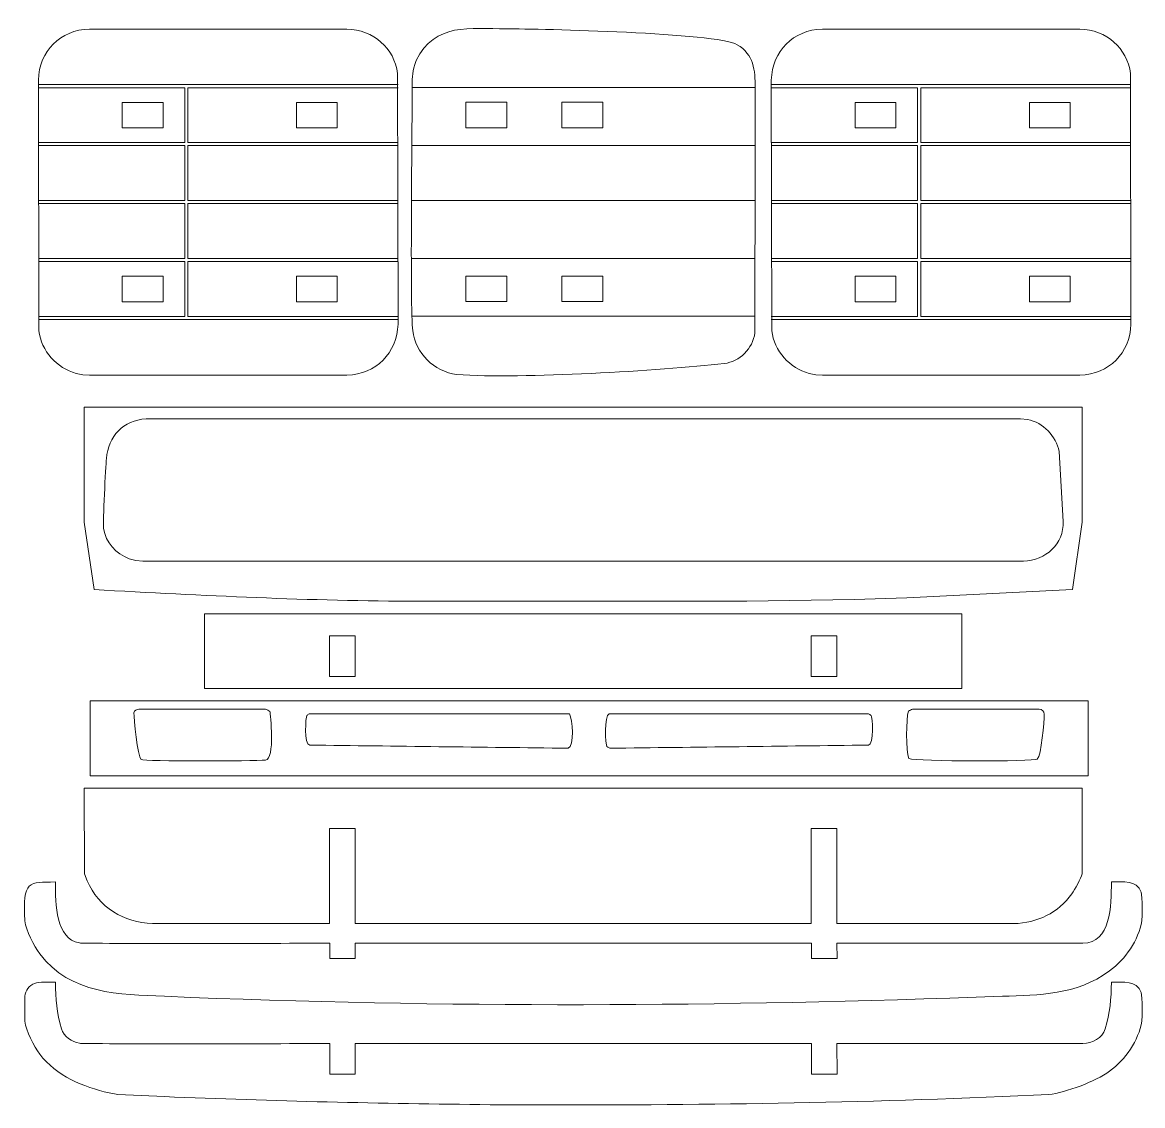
# Model space of a CAD drawing. Header units: centimetres. Extents: x 23.4 to 81.4, y 23.1 to 61.1.
# Drawn here: x 62.51 to 73.7, y 42.31 to 53.13 of the extents above; entities that cross this region are included whole.
import ezdxf

# ---------------------------------------------------------------- set-up
doc = ezdxf.new("R2010")
doc.units = ezdxf.units.CM
doc.header["$MEASUREMENT"] = 0
doc.layers.add('Camada 1', color=7, linetype='Continuous')

msp = doc.modelspace()

# ---------------------------------------------------------------- linework, layer by layer
at = {"layer": 'Camada 1', "color": 114, "lineweight": 9}
for points, knots in [([(63.11326, 49.61101), (63.11326, 49.61101), (63.17983, 49.60665), (63.17983, 49.60665), (63.17983, 49.60665), (63.17983, 49.60665), (65.75182, 49.60668), (65.75182, 49.60668), (65.75182, 49.60668), (66.04288, 49.61623), (66.2523, 49.82565), (66.26182, 50.11668), (66.26182, 50.11668), (66.26182, 50.11668), (66.2574, 52.61852), (66.2574, 52.61852), (66.2574, 52.61852), (66.22407, 52.87155), (66.01594, 53.05331), (65.75177, 53.06193), (65.75177, 53.06193), (65.75177, 53.06193), (63.17977, 53.0619), (63.17977, 53.0619), (63.17977, 53.0619), (62.88874, 53.05238), (62.67933, 52.84296), (62.6698, 52.5519), (62.6698, 52.5519), (62.6698, 52.5519), (62.67419, 50.05007), (62.67419, 50.05007), (62.67419, 50.05007), (62.70079, 49.84804), (62.85099, 49.67675), (63.04783, 49.62402), (63.04783, 49.62402), (63.04783, 49.62402), (63.11326, 49.61101), (63.11326, 49.61101)], [0, 0, 0, 0, 0.09090909, 0.09090909, 0.09090909, 0.09090909, 0.18181818, 0.18181818, 0.18181818, 0.18181818, 0.27272727, 0.27272727, 0.27272727, 0.27272727, 0.36363636, 0.36363636, 0.36363636, 0.36363636, 0.45454545, 0.45454545, 0.45454545, 0.45454545, 0.54545455, 0.54545455, 0.54545455, 0.54545455, 0.63636364, 0.63636364, 0.63636364, 0.63636364, 0.72727273, 0.72727273, 0.72727273, 0.72727273, 0.81818182, 0.81818182, 0.81818182, 0.81818182, 1, 1, 1, 1]), ([(66.44238, 52.74883), (66.62948, 53.12821), (66.98071, 53.06536), (67.3435, 53.06433), (67.3435, 53.06433), (67.67458, 53.06339), (69.44019, 53.02622), (69.64986, 52.90518), (69.64986, 52.90518), (69.81269, 52.81118), (69.82844, 52.64723), (69.82833, 52.47841), (69.82833, 52.47841), (69.8273, 51.66218), (69.82628, 50.84596), (69.82525, 50.02973), (69.82525, 50.02973), (69.80438, 49.87124), (69.67513, 49.74184), (69.51795, 49.72243), (69.51795, 49.72243), (68.87232, 49.65215), (67.51151, 49.56621), (66.84689, 49.6132), (66.84689, 49.6132), (66.62027, 49.64304), (66.43771, 49.82557), (66.40789, 50.0522), (66.40789, 50.0522), (66.3803, 50.26186), (66.40356, 52.18983), (66.40356, 52.47845), (66.40356, 52.47845), (66.40356, 52.60414), (66.40207, 52.63009), (66.44238, 52.74883)], [0, 0, 0, 0, 0.1, 0.1, 0.1, 0.1, 0.2, 0.2, 0.2, 0.2, 0.3, 0.3, 0.3, 0.3, 0.4, 0.4, 0.4, 0.4, 0.5, 0.5, 0.5, 0.5, 0.6, 0.6, 0.6, 0.6, 0.7, 0.7, 0.7, 0.7, 0.8, 0.8, 0.8, 0.8, 1, 1, 1, 1]), ([(70.43254, 49.61099), (70.43254, 49.61099), (70.49911, 49.60663), (70.49911, 49.60663), (70.49911, 49.60663), (70.49911, 49.60663), (73.0711, 49.60666), (73.0711, 49.60666), (73.0711, 49.60666), (73.36215, 49.61621), (73.57158, 49.82563), (73.58109, 50.11666), (73.58109, 50.11666), (73.58109, 50.11666), (73.57668, 52.6185), (73.57668, 52.6185), (73.57668, 52.6185), (73.54335, 52.87153), (73.33522, 53.05329), (73.07105, 53.06191), (73.07105, 53.06191), (73.07105, 53.06191), (70.49905, 53.06188), (70.49905, 53.06188), (70.49905, 53.06188), (70.20802, 53.05236), (69.99861, 52.84294), (69.98907, 52.55188), (69.98907, 52.55188), (69.98907, 52.55188), (69.99347, 50.05005), (69.99347, 50.05005), (69.99347, 50.05005), (70.02007, 49.84802), (70.17027, 49.67673), (70.36711, 49.624), (70.36711, 49.624), (70.36711, 49.624), (70.43254, 49.61099), (70.43254, 49.61099)], [0, 0, 0, 0, 0.09090909, 0.09090909, 0.09090909, 0.09090909, 0.18181818, 0.18181818, 0.18181818, 0.18181818, 0.27272727, 0.27272727, 0.27272727, 0.27272727, 0.36363636, 0.36363636, 0.36363636, 0.36363636, 0.45454545, 0.45454545, 0.45454545, 0.45454545, 0.54545455, 0.54545455, 0.54545455, 0.54545455, 0.63636364, 0.63636364, 0.63636364, 0.63636364, 0.72727273, 0.72727273, 0.72727273, 0.72727273, 0.81818182, 0.81818182, 0.81818182, 0.81818182, 1, 1, 1, 1]), ([(70.81569, 47.36594), (70.81569, 47.36594), (69.74626, 47.3495), (69.74626, 47.3495), (69.74626, 47.3495), (69.74626, 47.3495), (66.47604, 47.3495), (66.47604, 47.3495), (66.47604, 47.3495), (65.37059, 47.35229), (64.32462, 47.40556), (63.22546, 47.4659), (63.22546, 47.4659), (63.22546, 47.4659), (63.12724, 48.13939), (63.12724, 48.13939), (63.12724, 48.13939), (63.12724, 48.13939), (63.12724, 49.28701), (63.12724, 49.28701), (63.12724, 49.28701), (63.12724, 49.28701), (73.09507, 49.28701), (73.09507, 49.28701), (73.09507, 49.28701), (73.09507, 49.28701), (73.09507, 48.13939), (73.09507, 48.13939), (73.09507, 48.13939), (73.09507, 48.13939), (72.99686, 47.4659), (72.99686, 47.4659), (72.99686, 47.4659), (72.99686, 47.4659), (71.3442, 47.38254), (71.3442, 47.38254), (71.3442, 47.38254), (71.3442, 47.38254), (70.81569, 47.36594), (70.81569, 47.36594)], [0, 0, 0, 0, 0.09090909, 0.09090909, 0.09090909, 0.09090909, 0.18181818, 0.18181818, 0.18181818, 0.18181818, 0.27272727, 0.27272727, 0.27272727, 0.27272727, 0.36363636, 0.36363636, 0.36363636, 0.36363636, 0.45454545, 0.45454545, 0.45454545, 0.45454545, 0.54545455, 0.54545455, 0.54545455, 0.54545455, 0.63636364, 0.63636364, 0.63636364, 0.63636364, 0.72727273, 0.72727273, 0.72727273, 0.72727273, 0.81818182, 0.81818182, 0.81818182, 0.81818182, 1, 1, 1, 1]), ([(63.64281, 47.75563), (63.64281, 47.75563), (63.71418, 47.7492), (63.71418, 47.7492), (63.71418, 47.7492), (63.71418, 47.7492), (72.50813, 47.7492), (72.50813, 47.7492), (72.50813, 47.7492), (72.72886, 47.75416), (72.91092, 47.92304), (72.90451, 48.14559), (72.90451, 48.14559), (72.90451, 48.14559), (72.86404, 48.84415), (72.86404, 48.84415), (72.86404, 48.84415), (72.83086, 48.99963), (72.70619, 49.13398), (72.54756, 49.16318), (72.54756, 49.16318), (72.54756, 49.16318), (72.47692, 49.1696), (72.47692, 49.1696), (72.47692, 49.1696), (72.47692, 49.1696), (63.74539, 49.1696), (63.74539, 49.1696), (63.74539, 49.1696), (63.51526, 49.15916), (63.3692, 48.99752), (63.349, 48.77321), (63.349, 48.77321), (63.34218, 48.69748), (63.31254, 48.13323), (63.32136, 48.07465), (63.32136, 48.07465), (63.34171, 47.93942), (63.44787, 47.82086), (63.57498, 47.77414), (63.57498, 47.77414), (63.57498, 47.77414), (63.64281, 47.75563), (63.64281, 47.75563)], [0, 0, 0, 0, 0.08333333, 0.08333333, 0.08333333, 0.08333333, 0.16666667, 0.16666667, 0.16666667, 0.16666667, 0.25, 0.25, 0.25, 0.25, 0.33333333, 0.33333333, 0.33333333, 0.33333333, 0.41666667, 0.41666667, 0.41666667, 0.41666667, 0.5, 0.5, 0.5, 0.5, 0.58333333, 0.58333333, 0.58333333, 0.58333333, 0.66666667, 0.66666667, 0.66666667, 0.66666667, 0.75, 0.75, 0.75, 0.75, 0.83333333, 0.83333333, 0.83333333, 0.83333333, 1, 1, 1, 1]), ([(64.33029, 46.47818), (64.33029, 46.47818), (71.89197, 46.47818), (71.89197, 46.47818), (71.89197, 46.47818), (71.89197, 46.47818), (71.89197, 47.22514), (71.89197, 47.22514), (71.89197, 47.22514), (71.89197, 47.22514), (64.33029, 47.22514), (64.33029, 47.22514), (64.33029, 47.22514), (64.33029, 47.22514), (64.33029, 46.47818), (64.33029, 46.47818)], [0, 0, 0, 0, 0.2, 0.2, 0.2, 0.2, 0.4, 0.4, 0.4, 0.4, 0.6, 0.6, 0.6, 0.6, 1, 1, 1, 1]), ([(63.18575, 45.60697), (66.5079, 45.60697), (69.83005, 45.60697), (73.15219, 45.60697), (73.15219, 45.60697), (73.15219, 45.85592), (73.15219, 46.10487), (73.15219, 46.35382), (73.15219, 46.35382), (69.83005, 46.35382), (66.5079, 46.35382), (63.18575, 46.35382), (63.18575, 46.35382), (63.18575, 46.10487), (63.18575, 45.85592), (63.18575, 45.60697)], [0, 0, 0, 0, 0.2, 0.2, 0.2, 0.2, 0.4, 0.4, 0.4, 0.4, 0.6, 0.6, 0.6, 0.6, 1, 1, 1, 1]), ([(73.09378, 45.48202), (73.09378, 45.48202), (73.09223, 44.62877), (73.09223, 44.62877), (73.09223, 44.62877), (73.08429, 44.58566), (73.02078, 44.46951), (72.99102, 44.42827), (72.99102, 44.42827), (72.85361, 44.23789), (72.64446, 44.1377), (72.41083, 44.13157), (72.41083, 44.13157), (72.41083, 44.13157), (70.64352, 44.13137), (70.64352, 44.13137), (70.64352, 44.13137), (70.64352, 44.13137), (70.64368, 45.08044), (70.64368, 45.08044), (70.64368, 45.08044), (70.64368, 45.08044), (70.38869, 45.08046), (70.38869, 45.08046), (70.38869, 45.08046), (70.38869, 45.08046), (70.38853, 44.13138), (70.38853, 44.13138), (70.38853, 44.13138), (70.38853, 44.13138), (65.8334, 44.13159), (65.8334, 44.13159), (65.8334, 44.13159), (65.8334, 44.13159), (65.83353, 45.08068), (65.83353, 45.08068), (65.83353, 45.08068), (65.83353, 45.08068), (65.57854, 45.08069), (65.57854, 45.08069), (65.57854, 45.08069), (65.57854, 45.08069), (65.57842, 44.13161), (65.57842, 44.13161), (65.57842, 44.13161), (65.57842, 44.13161), (63.81107, 44.13196), (63.81107, 44.13196), (63.81107, 44.13196), (63.52228, 44.13958), (63.27232, 44.29576), (63.15626, 44.55898), (63.15626, 44.55898), (63.15626, 44.55898), (63.12959, 44.62924), (63.12959, 44.62924), (63.12959, 44.62924), (63.12959, 44.62924), (63.12851, 45.4825), (63.12851, 45.4825), (63.12851, 45.4825), (63.12851, 45.4825), (73.09378, 45.48202), (73.09378, 45.48202)], [0, 0, 0, 0, 0.05882353, 0.05882353, 0.05882353, 0.05882353, 0.11764706, 0.11764706, 0.11764706, 0.11764706, 0.17647059, 0.17647059, 0.17647059, 0.17647059, 0.23529412, 0.23529412, 0.23529412, 0.23529412, 0.29411765, 0.29411765, 0.29411765, 0.29411765, 0.35294118, 0.35294118, 0.35294118, 0.35294118, 0.41176471, 0.41176471, 0.41176471, 0.41176471, 0.47058824, 0.47058824, 0.47058824, 0.47058824, 0.52941176, 0.52941176, 0.52941176, 0.52941176, 0.58823529, 0.58823529, 0.58823529, 0.58823529, 0.64705882, 0.64705882, 0.64705882, 0.64705882, 0.70588235, 0.70588235, 0.70588235, 0.70588235, 0.76470588, 0.76470588, 0.76470588, 0.76470588, 0.82352941, 0.82352941, 0.82352941, 0.82352941, 0.88235294, 0.88235294, 0.88235294, 0.88235294, 1, 1, 1, 1]), ([(70.64532, 43.78188), (70.64532, 43.78188), (70.39032, 43.78177), (70.39032, 43.78177), (70.39032, 43.78177), (70.39032, 43.78177), (70.39021, 43.93513), (70.39021, 43.93513), (70.39021, 43.93513), (70.39021, 43.93513), (65.83492, 43.93513), (65.83492, 43.93513), (65.83492, 43.93513), (65.83492, 43.93513), (65.8348, 43.78177), (65.8348, 43.78177), (65.8348, 43.78177), (65.8348, 43.78177), (65.57979, 43.78188), (65.57979, 43.78188), (65.57979, 43.78188), (65.57979, 43.78188), (65.57993, 43.93517), (65.57993, 43.93517), (65.57993, 43.93517), (65.32458, 43.93512), (63.13687, 43.92856), (63.08046, 43.93845), (63.08046, 43.93845), (62.84403, 43.9799), (62.84016, 44.32264), (62.84016, 44.54669), (62.84016, 44.54669), (62.57447, 44.54492), (62.51048, 44.56617), (62.53466, 44.15881), (62.53466, 44.15881), (62.54616, 44.0632), (62.62305, 43.90969), (62.68427, 43.82878), (62.68427, 43.82878), (62.99073, 43.42376), (63.47923, 43.42528), (63.92786, 43.40596), (63.92786, 43.40596), (66.73387, 43.28514), (69.49768, 43.3025), (72.29726, 43.40596), (72.29726, 43.40596), (72.66478, 43.41954), (73.02861, 43.41355), (73.36746, 43.65898), (73.36746, 43.65898), (73.52687, 43.77445), (73.65534, 43.96564), (73.69047, 44.15881), (73.69047, 44.15881), (73.6915, 44.1674), (73.69701, 44.40362), (73.6819, 44.44555), (73.6819, 44.44555), (73.63691, 44.57051), (73.50828, 44.54587), (73.38497, 44.54669), (73.38497, 44.54669), (73.38497, 44.30899), (73.37948, 43.93766), (73.10171, 43.93471), (73.10171, 43.93471), (73.10171, 43.93471), (70.64521, 43.93517), (70.64521, 43.93517), (70.64521, 43.93517), (70.64521, 43.93517), (70.64532, 43.78188), (70.64532, 43.78188)], [0, 0, 0, 0, 0.05, 0.05, 0.05, 0.05, 0.1, 0.1, 0.1, 0.1, 0.15, 0.15, 0.15, 0.15, 0.2, 0.2, 0.2, 0.2, 0.25, 0.25, 0.25, 0.25, 0.3, 0.3, 0.3, 0.3, 0.35, 0.35, 0.35, 0.35, 0.4, 0.4, 0.4, 0.4, 0.45, 0.45, 0.45, 0.45, 0.5, 0.5, 0.5, 0.5, 0.55, 0.55, 0.55, 0.55, 0.6, 0.6, 0.6, 0.6, 0.65, 0.65, 0.65, 0.65, 0.7, 0.7, 0.7, 0.7, 0.75, 0.75, 0.75, 0.75, 0.8, 0.8, 0.8, 0.8, 0.85, 0.85, 0.85, 0.85, 0.9, 0.9, 0.9, 0.9, 1, 1, 1, 1]), ([(67.18238, 42.32366), (68.92062, 42.3145), (70.56152, 42.33163), (72.29726, 42.40426), (72.29726, 42.40426), (72.29726, 42.40426), (72.7619, 42.42484), (72.7619, 42.42484), (72.7619, 42.42484), (72.92986, 42.44503), (73.22531, 42.55436), (73.36746, 42.65729), (73.36746, 42.65729), (73.52687, 42.77273), (73.65532, 42.96397), (73.69047, 43.15711), (73.69047, 43.15711), (73.6915, 43.16569), (73.69701, 43.40193), (73.6819, 43.44386), (73.6819, 43.44386), (73.63692, 43.56879), (73.5083, 43.54418), (73.38497, 43.54501), (73.38497, 43.54501), (73.38497, 43.38007), (73.36941, 43.24058), (73.32397, 43.08117), (73.32397, 43.08117), (73.29743, 42.98809), (73.19305, 42.93496), (73.1017, 42.93302), (73.1017, 42.93302), (73.1017, 42.93302), (70.64521, 42.93348), (70.64521, 42.93348), (70.64521, 42.93348), (70.64521, 42.93348), (70.64543, 42.62744), (70.64543, 42.62744), (70.64543, 42.62744), (70.64543, 42.62744), (70.39043, 42.62733), (70.39043, 42.62733), (70.39043, 42.62733), (70.39043, 42.62733), (70.39021, 42.93343), (70.39021, 42.93343), (70.39021, 42.93343), (70.39021, 42.93343), (65.83493, 42.93343), (65.83493, 42.93343), (65.83493, 42.93343), (65.83493, 42.93343), (65.83469, 42.62733), (65.83469, 42.62733), (65.83469, 42.62733), (65.83469, 42.62733), (65.57969, 42.62744), (65.57969, 42.62744), (65.57969, 42.62744), (65.57969, 42.62744), (65.57993, 42.93348), (65.57993, 42.93348), (65.57993, 42.93348), (65.32477, 42.93343), (63.13663, 42.92689), (63.08046, 42.93675), (63.08046, 42.93675), (63.00408, 42.95016), (62.92314, 43.0041), (62.90116, 43.08117), (62.90116, 43.08117), (62.85571, 43.24053), (62.84016, 43.38012), (62.84016, 43.54501), (62.84016, 43.54501), (62.78335, 43.54463), (62.67476, 43.55118), (62.6322, 43.53479), (62.6322, 43.53479), (62.57956, 43.51452), (62.53949, 43.46295), (62.53495, 43.4074), (62.53495, 43.4074), (62.53495, 43.4074), (62.53466, 43.15711), (62.53466, 43.15711), (62.53466, 43.15711), (62.54615, 43.06155), (62.62307, 42.90796), (62.68427, 42.82708), (62.68427, 42.82708), (62.84666, 42.61247), (63.12108, 42.4993), (63.37631, 42.44201), (63.37631, 42.44201), (63.37631, 42.44201), (63.46323, 42.42484), (63.46323, 42.42484), (63.46323, 42.42484), (63.46323, 42.42484), (63.92787, 42.40426), (63.92787, 42.40426), (63.92787, 42.40426), (65.02129, 42.35851), (66.0884, 42.33474), (67.18238, 42.32366)], [0, 0, 0, 0, 0.03571429, 0.03571429, 0.03571429, 0.03571429, 0.07142857, 0.07142857, 0.07142857, 0.07142857, 0.10714286, 0.10714286, 0.10714286, 0.10714286, 0.14285714, 0.14285714, 0.14285714, 0.14285714, 0.17857143, 0.17857143, 0.17857143, 0.17857143, 0.21428571, 0.21428571, 0.21428571, 0.21428571, 0.25, 0.25, 0.25, 0.25, 0.28571429, 0.28571429, 0.28571429, 0.28571429, 0.32142857, 0.32142857, 0.32142857, 0.32142857, 0.35714286, 0.35714286, 0.35714286, 0.35714286, 0.39285714, 0.39285714, 0.39285714, 0.39285714, 0.42857143, 0.42857143, 0.42857143, 0.42857143, 0.46428571, 0.46428571, 0.46428571, 0.46428571, 0.5, 0.5, 0.5, 0.5, 0.53571429, 0.53571429, 0.53571429, 0.53571429, 0.57142857, 0.57142857, 0.57142857, 0.57142857, 0.60714286, 0.60714286, 0.60714286, 0.60714286, 0.64285714, 0.64285714, 0.64285714, 0.64285714, 0.67857143, 0.67857143, 0.67857143, 0.67857143, 0.71428571, 0.71428571, 0.71428571, 0.71428571, 0.75, 0.75, 0.75, 0.75, 0.78571429, 0.78571429, 0.78571429, 0.78571429, 0.82142857, 0.82142857, 0.82142857, 0.82142857, 0.85714286, 0.85714286, 0.85714286, 0.85714286, 0.89285714, 0.89285714, 0.89285714, 0.89285714, 0.92857143, 0.92857143, 0.92857143, 0.92857143, 1, 1, 1, 1])]:
    msp.add_open_spline(points, degree=3, knots=knots, dxfattribs=at)
at = {"layer": 'Camada 1', "color": 140, "lineweight": 9}
for points in [[(62.6698, 52.50725), (62.6698, 52.50725), (66.26177, 52.5073), (66.26177, 52.5073)], [(66.40356, 52.47845), (67.54515, 52.47843), (68.68674, 52.47842), (69.82833, 52.47841)], [(69.98907, 52.50723), (69.98907, 52.50723), (73.58105, 52.50728), (73.58105, 52.50728)], [(69.82833, 51.89965), (68.68673, 51.89966), (67.54514, 51.89968), (66.40355, 51.89969)], [(66.40355, 51.35152), (67.54513, 51.35151), (68.68673, 51.3515), (69.82832, 51.35148)], [(69.82832, 50.77272), (68.68672, 50.77273), (67.54513, 50.77275), (66.40354, 50.77276)], [(62.66983, 50.16129), (62.66983, 50.16129), (66.2618, 50.16134), (66.2618, 50.16134)], [(69.82831, 50.19397), (68.68671, 50.19398), (67.54512, 50.19399), (66.40353, 50.194)], [(69.98911, 50.16127), (69.98911, 50.16127), (73.58108, 50.16132), (73.58108, 50.16132)]]:
    msp.add_open_spline(points, degree=3, dxfattribs=at)
for points, knots in [([(62.6698, 51.92841), (62.6698, 51.92841), (64.13118, 51.92843), (64.13118, 51.92843), (64.13118, 51.92843), (64.13118, 51.92843), (64.13118, 52.47667), (64.13118, 52.47667), (64.13118, 52.47667), (64.13118, 52.47667), (62.6698, 52.47665), (62.6698, 52.47665)], [0, 0, 0, 0, 0.25, 0.25, 0.25, 0.25, 0.5, 0.5, 0.5, 0.5, 1, 1, 1, 1]), ([(66.26177, 52.4767), (66.26177, 52.4767), (64.16178, 52.47667), (64.16178, 52.47667), (64.16178, 52.47667), (64.16178, 52.47667), (64.16178, 51.92843), (64.16178, 51.92843), (64.16178, 51.92843), (64.16178, 51.92843), (66.26178, 51.92846), (66.26178, 51.92846)], [0, 0, 0, 0, 0.25, 0.25, 0.25, 0.25, 0.5, 0.5, 0.5, 0.5, 1, 1, 1, 1]), ([(69.98908, 51.92839), (69.98908, 51.92839), (71.45046, 51.92841), (71.45046, 51.92841), (71.45046, 51.92841), (71.45046, 51.92841), (71.45046, 52.47665), (71.45046, 52.47665), (71.45046, 52.47665), (71.45046, 52.47665), (69.98907, 52.47663), (69.98907, 52.47663)], [0, 0, 0, 0, 0.25, 0.25, 0.25, 0.25, 0.5, 0.5, 0.5, 0.5, 1, 1, 1, 1]), ([(73.58105, 52.47668), (73.58105, 52.47668), (71.48106, 52.47665), (71.48106, 52.47665), (71.48106, 52.47665), (71.48106, 52.47665), (71.48106, 51.92841), (71.48106, 51.92841), (71.48106, 51.92841), (71.48106, 51.92841), (73.58106, 51.92844), (73.58106, 51.92844)], [0, 0, 0, 0, 0.25, 0.25, 0.25, 0.25, 0.5, 0.5, 0.5, 0.5, 1, 1, 1, 1]), ([(62.6698, 51.89781), (62.6698, 51.89781), (64.13119, 51.89783), (64.13119, 51.89783), (64.13119, 51.89783), (64.13119, 51.89783), (64.13119, 51.34959), (64.13119, 51.34959), (64.13119, 51.34959), (64.13119, 51.34959), (62.66981, 51.34957), (62.66981, 51.34957)], [0, 0, 0, 0, 0.25, 0.25, 0.25, 0.25, 0.5, 0.5, 0.5, 0.5, 1, 1, 1, 1]), ([(66.26179, 51.34962), (66.26179, 51.34962), (64.16179, 51.34959), (64.16179, 51.34959), (64.16179, 51.34959), (64.16179, 51.34959), (64.16178, 51.89783), (64.16178, 51.89783), (64.16178, 51.89783), (64.16178, 51.89783), (66.26178, 51.89786), (66.26178, 51.89786)], [0, 0, 0, 0, 0.25, 0.25, 0.25, 0.25, 0.5, 0.5, 0.5, 0.5, 1, 1, 1, 1]), ([(69.98908, 51.89779), (69.98908, 51.89779), (71.45047, 51.89781), (71.45047, 51.89781), (71.45047, 51.89781), (71.45047, 51.89781), (71.45047, 51.34957), (71.45047, 51.34957), (71.45047, 51.34957), (71.45047, 51.34957), (69.98909, 51.34955), (69.98909, 51.34955)], [0, 0, 0, 0, 0.25, 0.25, 0.25, 0.25, 0.5, 0.5, 0.5, 0.5, 1, 1, 1, 1]), ([(73.58107, 51.3496), (73.58107, 51.3496), (71.48107, 51.34957), (71.48107, 51.34957), (71.48107, 51.34957), (71.48107, 51.34957), (71.48106, 51.89781), (71.48106, 51.89781), (71.48106, 51.89781), (71.48106, 51.89781), (73.58106, 51.89784), (73.58106, 51.89784)], [0, 0, 0, 0, 0.25, 0.25, 0.25, 0.25, 0.5, 0.5, 0.5, 0.5, 1, 1, 1, 1]), ([(62.66981, 50.77073), (62.66981, 50.77073), (64.1312, 50.77075), (64.1312, 50.77075), (64.1312, 50.77075), (64.1312, 50.77075), (64.13119, 51.31899), (64.13119, 51.31899), (64.13119, 51.31899), (64.13119, 51.31899), (62.66981, 51.31897), (62.66981, 51.31897)], [0, 0, 0, 0, 0.25, 0.25, 0.25, 0.25, 0.5, 0.5, 0.5, 0.5, 1, 1, 1, 1]), ([(66.2618, 50.77078), (66.2618, 50.77078), (64.1618, 50.77075), (64.1618, 50.77075), (64.1618, 50.77075), (64.1618, 50.77075), (64.16179, 51.31899), (64.16179, 51.31899), (64.16179, 51.31899), (64.16179, 51.31899), (66.26179, 51.31902), (66.26179, 51.31902)], [0, 0, 0, 0, 0.25, 0.25, 0.25, 0.25, 0.5, 0.5, 0.5, 0.5, 1, 1, 1, 1]), ([(69.98909, 50.77071), (69.98909, 50.77071), (71.45048, 50.77073), (71.45048, 50.77073), (71.45048, 50.77073), (71.45048, 50.77073), (71.45047, 51.31897), (71.45047, 51.31897), (71.45047, 51.31897), (71.45047, 51.31897), (69.98909, 51.31895), (69.98909, 51.31895)], [0, 0, 0, 0, 0.25, 0.25, 0.25, 0.25, 0.5, 0.5, 0.5, 0.5, 1, 1, 1, 1]), ([(73.58108, 50.77076), (73.58108, 50.77076), (71.48107, 50.77073), (71.48107, 50.77073), (71.48107, 50.77073), (71.48107, 50.77073), (71.48107, 51.31897), (71.48107, 51.31897), (71.48107, 51.31897), (71.48107, 51.31897), (73.58107, 51.319), (73.58107, 51.319)], [0, 0, 0, 0, 0.25, 0.25, 0.25, 0.25, 0.5, 0.5, 0.5, 0.5, 1, 1, 1, 1]), ([(62.66981, 50.74013), (62.66981, 50.74013), (64.1312, 50.74015), (64.1312, 50.74015), (64.1312, 50.74015), (64.1312, 50.74015), (64.13121, 50.19191), (64.13121, 50.19191), (64.13121, 50.19191), (64.13121, 50.19191), (62.66983, 50.19189), (62.66983, 50.19189)], [0, 0, 0, 0, 0.25, 0.25, 0.25, 0.25, 0.5, 0.5, 0.5, 0.5, 1, 1, 1, 1]), ([(66.2618, 50.19194), (66.2618, 50.19194), (64.16181, 50.19191), (64.16181, 50.19191), (64.16181, 50.19191), (64.16181, 50.19191), (64.1618, 50.74015), (64.1618, 50.74015), (64.1618, 50.74015), (64.1618, 50.74015), (66.2618, 50.74018), (66.2618, 50.74018)], [0, 0, 0, 0, 0.25, 0.25, 0.25, 0.25, 0.5, 0.5, 0.5, 0.5, 1, 1, 1, 1]), ([(69.98909, 50.74011), (69.98909, 50.74011), (71.45048, 50.74013), (71.45048, 50.74013), (71.45048, 50.74013), (71.45048, 50.74013), (71.45049, 50.19189), (71.45049, 50.19189), (71.45049, 50.19189), (71.45049, 50.19189), (69.98911, 50.19187), (69.98911, 50.19187)], [0, 0, 0, 0, 0.25, 0.25, 0.25, 0.25, 0.5, 0.5, 0.5, 0.5, 1, 1, 1, 1]), ([(73.58108, 50.19192), (73.58108, 50.19192), (71.48109, 50.19189), (71.48109, 50.19189), (71.48109, 50.19189), (71.48109, 50.19189), (71.48107, 50.74013), (71.48107, 50.74013), (71.48107, 50.74013), (71.48107, 50.74013), (73.58108, 50.74016), (73.58108, 50.74016)], [0, 0, 0, 0, 0.25, 0.25, 0.25, 0.25, 0.5, 0.5, 0.5, 0.5, 1, 1, 1, 1]), ([(64.98277, 46.24818), (64.98667, 46.23364), (65.03621, 45.77017), (64.93861, 45.76375), (64.93861, 45.76375), (64.81798, 45.75582), (63.72773, 45.74516), (63.69395, 45.77244), (63.69395, 45.77244), (63.66247, 45.79786), (63.62109, 46.18333), (63.62415, 46.23588), (63.62415, 46.23588), (63.62973, 46.25978), (63.65065, 46.27068), (63.67341, 46.27368), (63.67341, 46.27368), (64.09514, 46.27368), (64.51688, 46.27368), (64.93861, 46.27368), (64.93861, 46.27368), (64.95333, 46.26518), (64.96804, 46.25668), (64.98277, 46.24818)], [0, 0, 0, 0, 0.14285714, 0.14285714, 0.14285714, 0.14285714, 0.28571429, 0.28571429, 0.28571429, 0.28571429, 0.42857143, 0.42857143, 0.42857143, 0.42857143, 0.57142857, 0.57142857, 0.57142857, 0.57142857, 0.71428571, 0.71428571, 0.71428571, 0.71428571, 1, 1, 1, 1]), ([(71.36328, 45.77869), (71.33301, 45.85174), (71.33356, 46.17906), (71.35888, 46.25373), (71.35888, 46.25373), (71.37237, 46.26037), (71.38585, 46.26703), (71.39934, 46.27368), (71.39934, 46.27368), (71.82108, 46.27368), (72.2428, 46.27368), (72.66454, 46.27368), (72.66454, 46.27368), (72.6932, 46.2699), (72.71455, 46.24825), (72.71553, 46.22268), (72.71553, 46.22268), (72.71277, 46.15535), (72.68898, 45.80637), (72.64399, 45.77244), (72.64399, 45.77244), (72.61326, 45.74925), (71.43312, 45.74976), (71.36328, 45.77869)], [0, 0, 0, 0, 0.14285714, 0.14285714, 0.14285714, 0.14285714, 0.28571429, 0.28571429, 0.28571429, 0.28571429, 0.42857143, 0.42857143, 0.42857143, 0.42857143, 0.57142857, 0.57142857, 0.57142857, 0.57142857, 0.71428571, 0.71428571, 0.71428571, 0.71428571, 1, 1, 1, 1])]:
    msp.add_open_spline(points, degree=3, knots=knots, dxfattribs=at)
at = {"layer": 'Camada 1', "lineweight": 9}
for points, knots in [([(63.50678, 52.33007), (63.50678, 52.33007), (63.50678, 52.07507), (63.50678, 52.07507), (63.50678, 52.07507), (63.50678, 52.07507), (63.91477, 52.07508), (63.91477, 52.07508), (63.91477, 52.07508), (63.91477, 52.07508), (63.91477, 52.33008), (63.91477, 52.33008), (63.91477, 52.33008), (63.91477, 52.33008), (63.50678, 52.33007), (63.50678, 52.33007)], [0, 0, 0, 0, 0.2, 0.2, 0.2, 0.2, 0.4, 0.4, 0.4, 0.4, 0.6, 0.6, 0.6, 0.6, 1, 1, 1, 1]), ([(65.65476, 52.07513), (65.65476, 52.07513), (65.65476, 52.33013), (65.65476, 52.33013), (65.65476, 52.33013), (65.65476, 52.33013), (65.24677, 52.33012), (65.24677, 52.33012), (65.24677, 52.33012), (65.24677, 52.33012), (65.24677, 52.07512), (65.24677, 52.07512), (65.24677, 52.07512), (65.24677, 52.07512), (65.65476, 52.07513), (65.65476, 52.07513)], [0, 0, 0, 0, 0.2, 0.2, 0.2, 0.2, 0.4, 0.4, 0.4, 0.4, 0.6, 0.6, 0.6, 0.6, 1, 1, 1, 1]), ([(67.34748, 52.07682), (67.34748, 52.1618), (67.34748, 52.24679), (67.34748, 52.33177), (67.34748, 52.33177), (67.2115, 52.33177), (67.07551, 52.33178), (66.93953, 52.33178), (66.93953, 52.33178), (66.93953, 52.24679), (66.93953, 52.16181), (66.93953, 52.07682), (66.93953, 52.07682), (67.07551, 52.07682), (67.2115, 52.07682), (67.34748, 52.07682)], [0, 0, 0, 0, 0.2, 0.2, 0.2, 0.2, 0.4, 0.4, 0.4, 0.4, 0.6, 0.6, 0.6, 0.6, 1, 1, 1, 1]), ([(68.30612, 52.07679), (68.30612, 52.16177), (68.30613, 52.24675), (68.30613, 52.33174), (68.30613, 52.33174), (68.17015, 52.33174), (68.03416, 52.33174), (67.89819, 52.33174), (67.89819, 52.33174), (67.89819, 52.24675), (67.89819, 52.16177), (67.89819, 52.07679), (67.89819, 52.07679), (68.03416, 52.07679), (68.17014, 52.07679), (68.30612, 52.07679)], [0, 0, 0, 0, 0.2, 0.2, 0.2, 0.2, 0.4, 0.4, 0.4, 0.4, 0.6, 0.6, 0.6, 0.6, 1, 1, 1, 1]), ([(70.82606, 52.33005), (70.82606, 52.33005), (70.82606, 52.07505), (70.82606, 52.07505), (70.82606, 52.07505), (70.82606, 52.07505), (71.23405, 52.07506), (71.23405, 52.07506), (71.23405, 52.07506), (71.23405, 52.07506), (71.23405, 52.33006), (71.23405, 52.33006), (71.23405, 52.33006), (71.23405, 52.33006), (70.82606, 52.33005), (70.82606, 52.33005)], [0, 0, 0, 0, 0.2, 0.2, 0.2, 0.2, 0.4, 0.4, 0.4, 0.4, 0.6, 0.6, 0.6, 0.6, 1, 1, 1, 1]), ([(72.97403, 52.07511), (72.97403, 52.07511), (72.97403, 52.33011), (72.97403, 52.33011), (72.97403, 52.33011), (72.97403, 52.33011), (72.56605, 52.3301), (72.56605, 52.3301), (72.56605, 52.3301), (72.56605, 52.3301), (72.56605, 52.0751), (72.56605, 52.0751), (72.56605, 52.0751), (72.56605, 52.0751), (72.97403, 52.07511), (72.97403, 52.07511)], [0, 0, 0, 0, 0.2, 0.2, 0.2, 0.2, 0.4, 0.4, 0.4, 0.4, 0.6, 0.6, 0.6, 0.6, 1, 1, 1, 1]), ([(63.91479, 50.33852), (63.91479, 50.33852), (63.91479, 50.59352), (63.91479, 50.59352), (63.91479, 50.59352), (63.91479, 50.59352), (63.5068, 50.59351), (63.5068, 50.59351), (63.5068, 50.59351), (63.5068, 50.59351), (63.5068, 50.33851), (63.5068, 50.33851), (63.5068, 50.33851), (63.5068, 50.33851), (63.91479, 50.33852), (63.91479, 50.33852)], [0, 0, 0, 0, 0.2, 0.2, 0.2, 0.2, 0.4, 0.4, 0.4, 0.4, 0.6, 0.6, 0.6, 0.6, 1, 1, 1, 1]), ([(65.2468, 50.33856), (65.2468, 50.33856), (65.65479, 50.33857), (65.65479, 50.33857), (65.65479, 50.33857), (65.65479, 50.33857), (65.65479, 50.59357), (65.65479, 50.59357), (65.65479, 50.59357), (65.65479, 50.59357), (65.2468, 50.59356), (65.2468, 50.59356), (65.2468, 50.59356), (65.2468, 50.59356), (65.2468, 50.33856), (65.2468, 50.33856)], [0, 0, 0, 0, 0.2, 0.2, 0.2, 0.2, 0.4, 0.4, 0.4, 0.4, 0.6, 0.6, 0.6, 0.6, 1, 1, 1, 1]), ([(67.34746, 50.59546), (67.21148, 50.59546), (67.07549, 50.59546), (66.93951, 50.59546), (66.93951, 50.59546), (66.93951, 50.51048), (66.93951, 50.42549), (66.93951, 50.34052), (66.93951, 50.34052), (67.07549, 50.34052), (67.21147, 50.34051), (67.34745, 50.34051), (67.34745, 50.34051), (67.34745, 50.42549), (67.34746, 50.51047), (67.34746, 50.59546)], [0, 0, 0, 0, 0.2, 0.2, 0.2, 0.2, 0.4, 0.4, 0.4, 0.4, 0.6, 0.6, 0.6, 0.6, 1, 1, 1, 1]), ([(68.3061, 50.59543), (68.17013, 50.59543), (68.03415, 50.59543), (67.89817, 50.59543), (67.89817, 50.59543), (67.89817, 50.51045), (67.89816, 50.42547), (67.89816, 50.34048), (67.89816, 50.34048), (68.03414, 50.34048), (68.17013, 50.34048), (68.3061, 50.34048), (68.3061, 50.34048), (68.3061, 50.42546), (68.3061, 50.51045), (68.3061, 50.59543)], [0, 0, 0, 0, 0.2, 0.2, 0.2, 0.2, 0.4, 0.4, 0.4, 0.4, 0.6, 0.6, 0.6, 0.6, 1, 1, 1, 1]), ([(71.23407, 50.3385), (71.23407, 50.3385), (71.23407, 50.5935), (71.23407, 50.5935), (71.23407, 50.5935), (71.23407, 50.5935), (70.82608, 50.59349), (70.82608, 50.59349), (70.82608, 50.59349), (70.82608, 50.59349), (70.82608, 50.33849), (70.82608, 50.33849), (70.82608, 50.33849), (70.82608, 50.33849), (71.23407, 50.3385), (71.23407, 50.3385)], [0, 0, 0, 0, 0.2, 0.2, 0.2, 0.2, 0.4, 0.4, 0.4, 0.4, 0.6, 0.6, 0.6, 0.6, 1, 1, 1, 1]), ([(72.56607, 50.33854), (72.56607, 50.33854), (72.97406, 50.33855), (72.97406, 50.33855), (72.97406, 50.33855), (72.97406, 50.33855), (72.97406, 50.59355), (72.97406, 50.59355), (72.97406, 50.59355), (72.97406, 50.59355), (72.56607, 50.59354), (72.56607, 50.59354), (72.56607, 50.59354), (72.56607, 50.59354), (72.56607, 50.33854), (72.56607, 50.33854)], [0, 0, 0, 0, 0.2, 0.2, 0.2, 0.2, 0.4, 0.4, 0.4, 0.4, 0.6, 0.6, 0.6, 0.6, 1, 1, 1, 1]), ([(65.57851, 47.00466), (65.57851, 47.00466), (65.57851, 46.59667), (65.57851, 46.59667), (65.57851, 46.59667), (65.57851, 46.59667), (65.83349, 46.59667), (65.83349, 46.59667), (65.83349, 46.59667), (65.83349, 46.59667), (65.83349, 47.00466), (65.83349, 47.00466), (65.83349, 47.00466), (65.83349, 47.00466), (65.57851, 47.00466), (65.57851, 47.00466)], [0, 0, 0, 0, 0.2, 0.2, 0.2, 0.2, 0.4, 0.4, 0.4, 0.4, 0.6, 0.6, 0.6, 0.6, 1, 1, 1, 1]), ([(70.64377, 46.59667), (70.64377, 46.59667), (70.38877, 46.59667), (70.38877, 46.59667), (70.38877, 46.59667), (70.38877, 46.59667), (70.38877, 47.00466), (70.38877, 47.00466), (70.38877, 47.00466), (70.38877, 47.00466), (70.64377, 47.00466), (70.64377, 47.00466), (70.64377, 47.00466), (70.64377, 47.00466), (70.64377, 46.59667), (70.64377, 46.59667)], [0, 0, 0, 0, 0.2, 0.2, 0.2, 0.2, 0.4, 0.4, 0.4, 0.4, 0.6, 0.6, 0.6, 0.6, 1, 1, 1, 1]), ([(65.37365, 46.22559), (66.24002, 46.22508), (67.10638, 46.22456), (67.97276, 46.22405), (67.97276, 46.22405), (68.00494, 46.17779), (68.02572, 45.89887), (67.96127, 45.88208), (67.96127, 45.88208), (67.1007, 45.89248), (66.24013, 45.90289), (65.37956, 45.91329), (65.37956, 45.91329), (65.31971, 45.91533), (65.34024, 46.198), (65.35107, 46.20974), (65.35107, 46.20974), (65.35859, 46.21503), (65.36612, 46.2203), (65.37365, 46.22559)], [0, 0, 0, 0, 0.16666667, 0.16666667, 0.16666667, 0.16666667, 0.33333333, 0.33333333, 0.33333333, 0.33333333, 0.5, 0.5, 0.5, 0.5, 0.66666667, 0.66666667, 0.66666667, 0.66666667, 1, 1, 1, 1]), ([(68.37076, 46.22559), (68.31816, 46.21111), (68.33283, 45.91368), (68.34819, 45.89844), (68.34819, 45.89844), (68.35769, 45.89298), (68.36718, 45.88754), (68.37667, 45.88208), (68.37667, 45.88208), (69.23724, 45.89248), (70.09782, 45.90289), (70.95838, 45.91329), (70.95838, 45.91329), (71.01873, 45.91534), (70.99688, 46.19984), (70.98688, 46.20974), (70.98688, 46.20974), (70.97738, 46.21521), (70.96788, 46.22066), (70.95838, 46.22613), (70.95838, 46.22613), (70.09584, 46.22595), (69.2333, 46.22577), (68.37076, 46.22559)], [0, 0, 0, 0, 0.14285714, 0.14285714, 0.14285714, 0.14285714, 0.28571429, 0.28571429, 0.28571429, 0.28571429, 0.42857143, 0.42857143, 0.42857143, 0.42857143, 0.57142857, 0.57142857, 0.57142857, 0.57142857, 0.71428571, 0.71428571, 0.71428571, 0.71428571, 1, 1, 1, 1])]:
    msp.add_open_spline(points, degree=3, knots=knots, dxfattribs=at)

doc.saveas('drawing.dxf')
